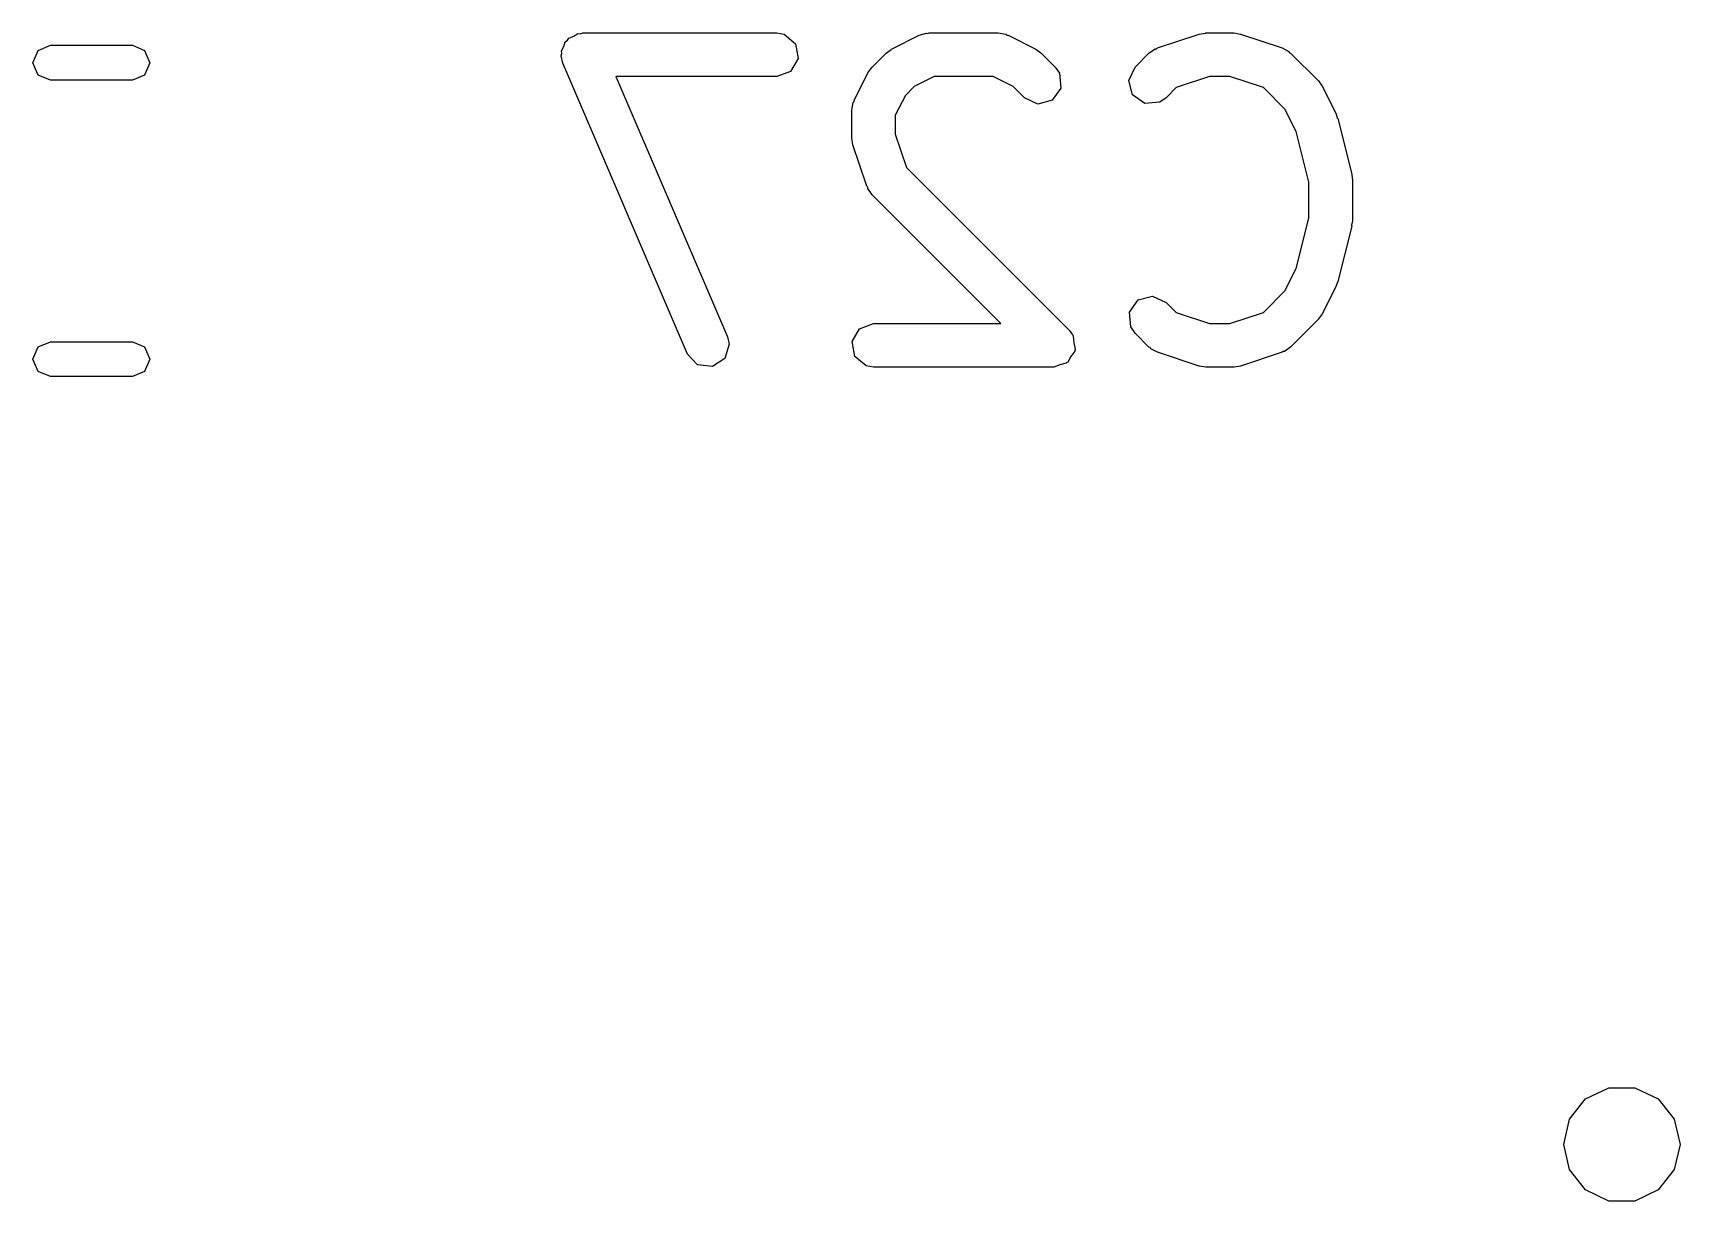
# Model space of a CAD drawing. Extents: x 6 to 132, y -105 to 21.
# Drawn here: x 103.1 to 108.76, y 3.79 to 7.81 of the extents above; entities that cross this region are included whole.
import ezdxf

# ---------------------------------------------------------------- set-up
doc = ezdxf.new("R2010")
doc.units = 0
doc.layers.add('BLACK', color=7, linetype='CONTINUOUS')

msp = doc.modelspace()

# ---------------------------------------------------------------- linework, layer by layer
at = {"layer": 'BLACK', "linetype": 'CONTINUOUS'}
for p, q in [((103.117, 7.75243), (103.159, 7.77)), ((103.159, 7.77), (103.441, 7.77)), ((103.441, 7.77), (103.483, 7.75243)), ((104.917, 7.7504), (104.925, 7.76556)), ((104.925, 7.76556), (104.93, 7.78231)), ((104.93, 7.78231), (104.938, 7.78716)), ((104.938, 7.78716), (104.942, 7.79483)), ((104.942, 7.79483), (104.959, 7.80082)), ((104.959, 7.80082), (104.973, 7.8104)), ((104.973, 7.8104), (104.982, 7.80935)), ((104.982, 7.80935), (104.99, 7.81238)), ((104.99, 7.81238), (105.657, 7.81238)), ((105.657, 7.81238), (105.683, 7.80786)), ((105.683, 7.80786), (105.722, 7.77488)), ((105.722, 7.77488), (105.731, 7.72436)), ((106.052, 7.75684), (106.147, 7.80446)), ((106.147, 7.80446), (106.172, 7.81189)), ((106.172, 7.81189), (106.177, 7.81085)), ((106.177, 7.81085), (106.181, 7.81238)), ((106.181, 7.81238), (106.419, 7.81238)), ((106.419, 7.81238), (106.445, 7.80786)), ((106.445, 7.80786), (106.448, 7.80497)), ((106.448, 7.80497), (106.453, 7.80446)), ((106.453, 7.80446), (106.548, 7.75684)), ((106.967, 7.76091), (107.11, 7.80853)), ((107.11, 7.80853), (107.132, 7.81182)), ((107.132, 7.81182), (107.133, 7.81238)), ((107.133, 7.81238), (107.229, 7.81238)), ((107.229, 7.81238), (107.251, 7.80849)), ((107.251, 7.80849), (107.252, 7.80853)), ((107.252, 7.80853), (107.395, 7.76091)), ((103.099, 7.71), (103.117, 7.75243)), ((103.117, 7.66757), (103.099, 7.71)), ((103.483, 7.75243), (103.501, 7.71)), ((103.501, 7.71), (103.483, 7.66757)), ((104.916, 7.7332), (104.918, 7.74168)), ((104.922, 7.70784), (104.916, 7.7332)), ((104.918, 7.74168), (104.917, 7.7504)), ((105.35, 6.70784), (104.922, 7.70784)), ((105.731, 7.72436), (105.705, 7.67993)), ((105.985, 7.69517), (106.033, 7.74279)), ((106.033, 7.74279), (106.051, 7.75565)), ((106.051, 7.75565), (106.052, 7.75684)), ((106.548, 7.75684), (106.566, 7.74348)), ((106.566, 7.74348), (106.567, 7.74279)), ((106.567, 7.74279), (106.615, 7.69517)), ((106.89, 7.69517), (106.937, 7.74279)), ((106.937, 7.74279), (106.959, 7.75773)), ((106.959, 7.75773), (106.963, 7.75812)), ((106.963, 7.75812), (106.967, 7.76091)), ((107.395, 7.76091), (107.418, 7.74851)), ((107.418, 7.74851), (107.42, 7.74469)), ((107.42, 7.74469), (107.424, 7.74279)), ((107.424, 7.74279), (107.52, 7.64756)), ((103.159, 7.65), (103.117, 7.66757)), ((103.441, 7.65), (103.159, 7.65)), ((103.483, 7.66757), (103.441, 7.65)), ((105.657, 7.66238), (105.104, 7.66238)), ((105.104, 7.66238), (105.488, 6.76692)), ((105.705, 7.67993), (105.657, 7.66238)), ((105.923, 7.58045), (105.971, 7.67568)), ((105.971, 7.67568), (105.984, 7.69369)), ((105.984, 7.69369), (105.985, 7.69517)), ((106.199, 7.66238), (106.13, 7.62812)), ((106.401, 7.66238), (106.199, 7.66238)), ((106.47, 7.62812), (106.401, 7.66238)), ((106.615, 7.69517), (106.63, 7.67384)), ((106.63, 7.67384), (106.634, 7.62273)), ((106.868, 7.64868), (106.89, 7.69517)), ((106.881, 7.59912), (106.868, 7.64868)), ((107.146, 7.66238), (107.031, 7.62421)), ((107.216, 7.66238), (107.146, 7.66238)), ((107.331, 7.62421), (107.216, 7.66238)), ((106.1, 7.59771), (106.065, 7.5292)), ((106.13, 7.62812), (106.1, 7.59771)), ((106.509, 7.58911), (106.47, 7.62812)), ((106.634, 7.62273), (106.605, 7.58071)), ((106.923, 7.5697), (106.881, 7.59912)), ((107.031, 7.62421), (106.996, 7.58911)), ((107.405, 7.5501), (107.331, 7.62421)), ((107.52, 7.64756), (107.533, 7.62919)), ((107.533, 7.62919), (107.534, 7.62806)), ((107.534, 7.62806), (107.581, 7.53283)), ((105.915, 7.5469), (105.92, 7.57256)), ((105.915, 7.45167), (105.915, 7.5469)), ((105.92, 7.57256), (105.923, 7.57599)), ((105.923, 7.57599), (105.923, 7.58045)), ((106.555, 7.56743), (106.509, 7.58911)), ((106.605, 7.58071), (106.555, 7.56743)), ((106.975, 7.57417), (106.923, 7.5697)), ((106.996, 7.58911), (106.975, 7.57417)), ((107.444, 7.47311), (107.405, 7.5501)), ((106.065, 7.5292), (106.065, 7.46384)), ((107.581, 7.53283), (107.585, 7.52042)), ((107.585, 7.52042), (107.587, 7.51747)), ((107.587, 7.51747), (107.635, 7.327)), ((105.916, 7.45013), (105.915, 7.45167)), ((105.919, 7.42795), (105.916, 7.45013)), ((105.967, 7.28509), (105.919, 7.42795)), ((106.065, 7.46384), (106.104, 7.34932)), ((107.487, 7.29957), (107.444, 7.47311)), ((106.104, 7.34932), (106.663, 6.79041)), ((107.635, 7.327), (107.636, 7.31207)), ((107.636, 7.31207), (107.637, 7.30881)), ((107.637, 7.30881), (107.637, 7.16595)), ((105.97, 7.28158), (105.967, 7.28509)), ((105.97, 7.27711), (105.97, 7.28158)), ((105.985, 7.25578), (105.97, 7.27711)), ((106.428, 6.81238), (105.985, 7.25578)), ((107.487, 7.17519), (107.487, 7.29957)), ((107.444, 7.00165), (107.487, 7.17519)), ((107.635, 7.14776), (107.587, 6.95729)), ((107.637, 7.16595), (107.634, 7.15121)), ((107.634, 7.15121), (107.635, 7.14776)), ((107.405, 6.92467), (107.444, 7.00165)), ((107.331, 6.85055), (107.405, 6.92467)), ((107.581, 6.94193), (107.534, 6.8467)), ((107.582, 6.94546), (107.581, 6.94193)), ((107.587, 6.95729), (107.582, 6.94546)), ((106.87, 6.85203), (106.9, 6.89406)), ((106.9, 6.89406), (106.949, 6.90733)), ((106.949, 6.90733), (106.996, 6.88565)), ((106.996, 6.88565), (107.031, 6.85055)), ((105.942, 6.79483), (105.99, 6.81238)), ((105.99, 6.81238), (106.428, 6.81238)), ((106.875, 6.80092), (106.87, 6.85203)), ((106.89, 6.77959), (106.875, 6.80092)), ((107.031, 6.85055), (107.146, 6.81238)), ((107.146, 6.81238), (107.216, 6.81238)), ((107.216, 6.81238), (107.331, 6.85055)), ((107.52, 6.8272), (107.424, 6.73197)), ((107.534, 6.8467), (107.52, 6.82869)), ((107.52, 6.82869), (107.52, 6.8272)), ((103.117, 6.73243), (103.159, 6.75)), ((103.159, 6.75), (103.441, 6.75)), ((103.441, 6.75), (103.483, 6.73243)), ((105.494, 6.74156), (105.479, 6.69245)), ((105.488, 6.76692), (105.494, 6.74156)), ((105.917, 6.7504), (105.942, 6.79483)), ((105.926, 6.69988), (105.917, 6.7504)), ((106.663, 6.79041), (106.672, 6.777)), ((106.672, 6.777), (106.674, 6.77488)), ((106.674, 6.77488), (106.675, 6.77289)), ((106.675, 6.77289), (106.677, 6.76908)), ((106.677, 6.76908), (106.679, 6.74658)), ((106.679, 6.74658), (106.683, 6.72436)), ((106.937, 6.73197), (106.89, 6.77959)), ((103.099, 6.69), (103.117, 6.73243)), ((103.117, 6.64757), (103.099, 6.69)), ((103.483, 6.73243), (103.501, 6.69)), ((103.501, 6.69), (103.483, 6.64757)), ((105.385, 6.67044), (105.35, 6.70784)), ((105.479, 6.69245), (105.436, 6.66436)), ((105.965, 6.6669), (105.926, 6.69988)), ((106.669, 6.69947), (106.658, 6.67993)), ((106.682, 6.71797), (106.669, 6.69947)), ((106.683, 6.72436), (106.682, 6.72138)), ((106.682, 6.72138), (106.682, 6.71797)), ((106.942, 6.73007), (106.937, 6.73197)), ((106.944, 6.72625), (106.942, 6.73007)), ((106.967, 6.71385), (106.944, 6.72625)), ((107.11, 6.66623), (106.967, 6.71385)), ((107.395, 6.71385), (107.252, 6.66623)), ((107.399, 6.71664), (107.395, 6.71385)), ((107.403, 6.71703), (107.399, 6.71664)), ((107.424, 6.73197), (107.403, 6.71703)), ((103.159, 6.63), (103.117, 6.64757)), ((103.441, 6.63), (103.159, 6.63)), ((103.483, 6.64757), (103.441, 6.63)), ((105.436, 6.66436), (105.385, 6.67044)), ((105.99, 6.66238), (105.965, 6.6669)), ((106.61, 6.66238), (105.99, 6.66238)), ((106.631, 6.6701), (106.61, 6.66238)), ((106.653, 6.67594), (106.631, 6.6701)), ((106.655, 6.67875), (106.653, 6.67594)), ((106.658, 6.67993), (106.655, 6.67875)), ((107.111, 6.66627), (107.11, 6.66623)), ((107.133, 6.66238), (107.111, 6.66627)), ((107.229, 6.66238), (107.133, 6.66238)), ((107.23, 6.66294), (107.229, 6.66238)), ((107.252, 6.66623), (107.23, 6.66294)), ((108.384, 4.07578), (108.439, 4.14537)), ((108.439, 4.14537), (108.519, 4.18399)), ((108.519, 4.18399), (108.609, 4.18399)), ((108.609, 4.18399), (108.689, 4.14537)), ((108.689, 4.14537), (108.744, 4.07578)), ((108.364, 3.989), (108.384, 4.07578)), ((108.744, 4.07578), (108.764, 3.989)), ((108.384, 3.90222), (108.364, 3.989)), ((108.764, 3.989), (108.744, 3.90222)), ((108.439, 3.83263), (108.384, 3.90222)), ((108.744, 3.90222), (108.689, 3.83263)), ((108.519, 3.79401), (108.439, 3.83263)), ((108.689, 3.83263), (108.609, 3.79401)), ((108.609, 3.79401), (108.519, 3.79401))]:
    msp.add_line(p, q, dxfattribs=at)

doc.saveas('drawing.dxf')
